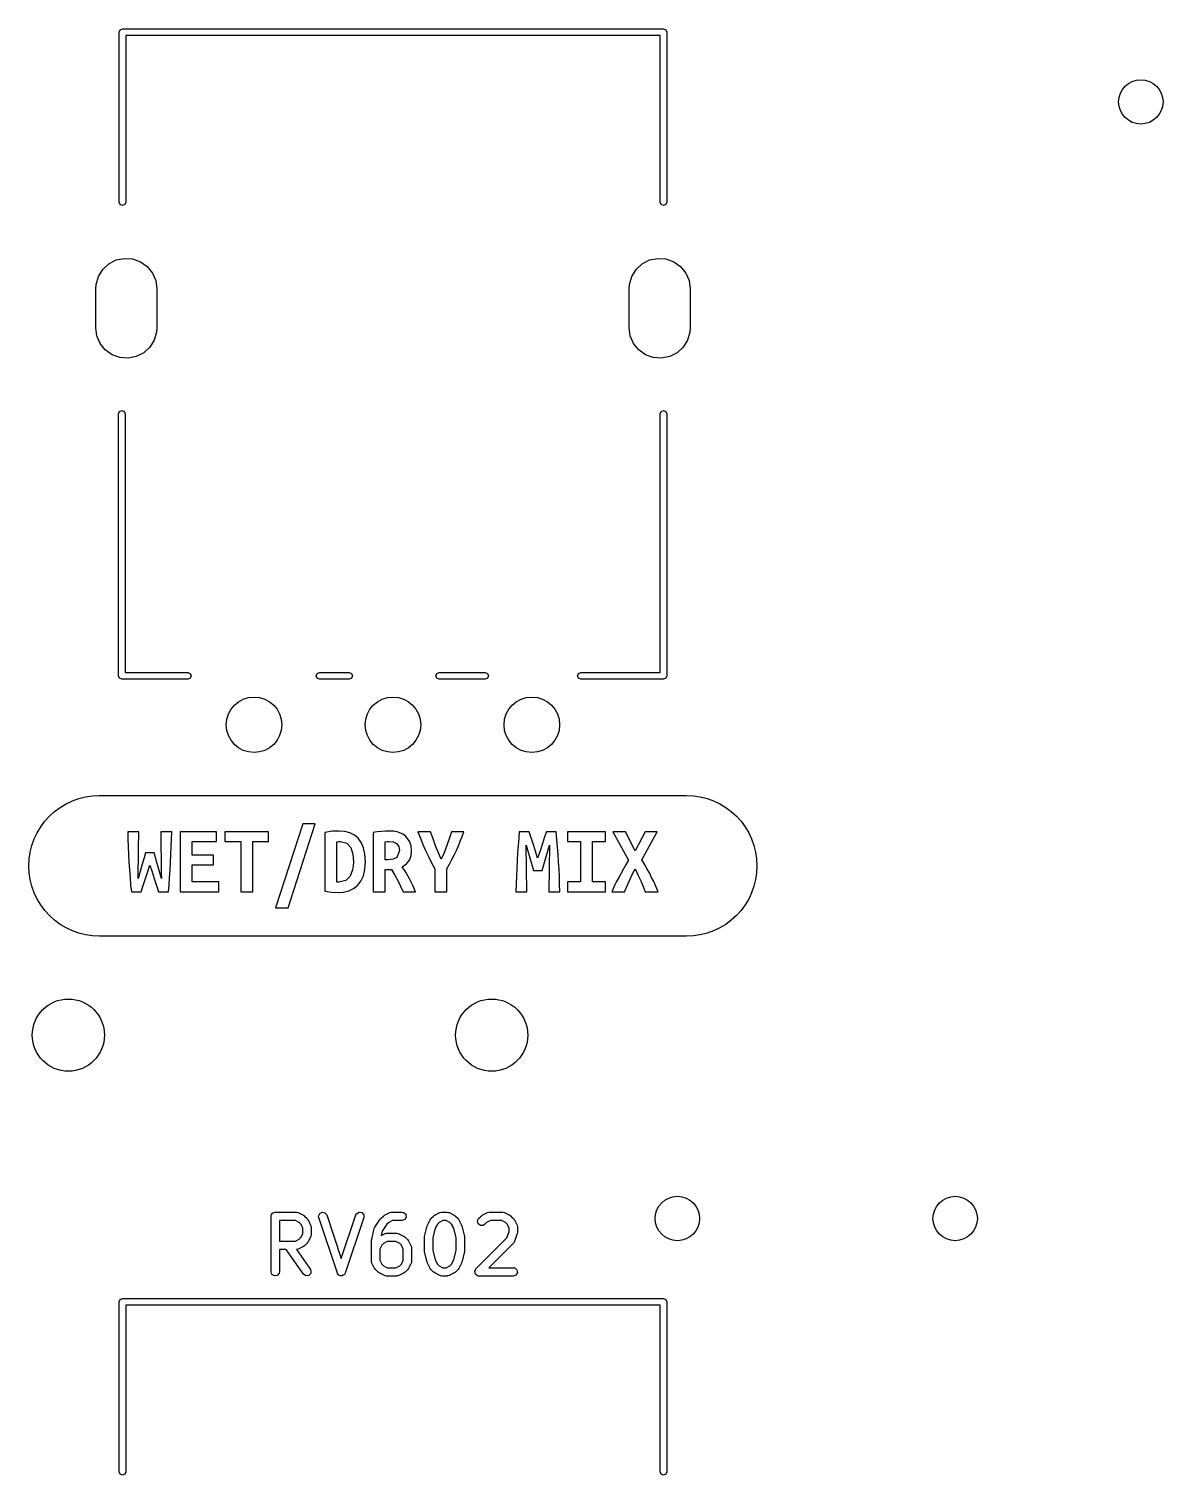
# Model space of a CAD drawing. Extents: x 123.2 to 168.8, y -143.5 to -47.4.
# Drawn here: x 126.54 to 146.96, y -97.84 to -71.8 of the extents above; entities that cross this region are included whole.
import ezdxf

# ---------------------------------------------------------------- set-up
doc = ezdxf.new("R2010")
doc.units = 0
doc.layers.add('BLACK', color=7, linetype='CONTINUOUS')

msp = doc.modelspace()

# ---------------------------------------------------------------- linework, layer by layer
at = {"layer": 'BLACK', "linetype": 'CONTINUOUS'}
for p, q in [((128.166, -71.858), (128.184, -71.8156)), ((128.166, -74.918), (128.166, -71.858)), ((128.184, -71.8156), (128.226, -71.798)), ((128.226, -71.798), (137.966, -71.798)), ((137.966, -71.798), (138.008, -71.8156)), ((138.008, -71.8156), (138.026, -71.858)), ((138.026, -71.858), (138.026, -74.918)), ((137.906, -71.918), (128.286, -71.918)), ((128.286, -71.918), (128.286, -74.918)), ((137.906, -74.918), (137.906, -71.918)), ((128.184, -74.9604), (128.166, -74.918)), ((128.226, -74.978), (128.184, -74.9604)), ((128.268, -74.9604), (128.226, -74.978)), ((128.286, -74.918), (128.268, -74.9604)), ((137.924, -74.9604), (137.906, -74.918)), ((137.966, -74.978), (137.924, -74.9604)), ((138.008, -74.9604), (137.966, -74.978)), ((138.026, -74.918), (138.008, -74.9604)), ((127.872, -76.1274), (127.982, -76.0264)), ((127.982, -76.0264), (128.115, -75.9586)), ((128.115, -75.9586), (128.261, -75.9291)), ((128.261, -75.9291), (128.41, -75.94)), ((128.41, -75.94), (128.551, -75.9906)), ((128.551, -75.9906), (128.673, -76.0771)), ((137.472, -76.1274), (137.582, -76.0264)), ((137.582, -76.0264), (137.715, -75.9586)), ((137.715, -75.9586), (137.861, -75.9291)), ((137.861, -75.9291), (138.01, -75.94)), ((138.01, -75.94), (138.151, -75.9906)), ((138.151, -75.9906), (138.273, -76.0771)), ((127.752, -76.3977), (127.794, -76.2543)), ((127.794, -76.2543), (127.872, -76.1274)), ((128.673, -76.0771), (128.766, -76.1931)), ((128.766, -76.1931), (128.826, -76.3301)), ((137.352, -76.3977), (137.394, -76.2543)), ((137.394, -76.2543), (137.472, -76.1274)), ((138.273, -76.0771), (138.366, -76.1931)), ((138.366, -76.1931), (138.426, -76.3301)), ((127.746, -76.478), (127.752, -76.3977)), ((127.746, -77.178), (127.746, -76.478)), ((128.826, -76.3301), (128.846, -76.478)), ((128.846, -76.478), (128.846, -77.178)), ((137.346, -76.478), (137.352, -76.3977)), ((137.346, -77.178), (137.346, -76.478)), ((138.426, -76.3301), (138.446, -76.478)), ((138.446, -76.478), (138.446, -77.178)), ((127.766, -77.3259), (127.746, -77.178)), ((127.826, -77.4629), (127.766, -77.3259)), ((128.84, -77.2583), (128.798, -77.4017)), ((128.846, -77.178), (128.84, -77.2583)), ((137.366, -77.3259), (137.346, -77.178)), ((137.426, -77.4629), (137.366, -77.3259)), ((138.44, -77.2583), (138.398, -77.4017)), ((138.446, -77.178), (138.44, -77.2583)), ((127.919, -77.5789), (127.826, -77.4629)), ((128.041, -77.6654), (127.919, -77.5789)), ((128.72, -77.5286), (128.61, -77.6296)), ((128.798, -77.4017), (128.72, -77.5286)), ((137.519, -77.5789), (137.426, -77.4629)), ((137.641, -77.6654), (137.519, -77.5789)), ((138.32, -77.5286), (138.21, -77.6296)), ((138.398, -77.4017), (138.32, -77.5286)), ((128.182, -77.716), (128.041, -77.6654)), ((128.331, -77.7269), (128.182, -77.716)), ((128.477, -77.6974), (128.331, -77.7269)), ((128.61, -77.6296), (128.477, -77.6974)), ((137.782, -77.716), (137.641, -77.6654)), ((137.931, -77.7269), (137.782, -77.716)), ((138.077, -77.6974), (137.931, -77.7269)), ((138.21, -77.6296), (138.077, -77.6974)), ((128.156, -78.728), (128.174, -78.6856)), ((128.156, -83.448), (128.156, -78.728)), ((128.174, -78.6856), (128.216, -78.668)), ((128.216, -78.668), (128.258, -78.6856)), ((128.258, -78.6856), (128.276, -78.728)), ((128.276, -78.728), (128.276, -83.388)), ((137.906, -78.728), (137.924, -78.6856)), ((137.906, -83.388), (137.906, -78.728)), ((137.924, -78.6856), (137.966, -78.668)), ((137.966, -78.668), (138.008, -78.6856)), ((138.008, -78.6856), (138.026, -78.728)), ((138.026, -78.728), (138.026, -83.448)), ((128.174, -83.4904), (128.156, -83.448)), ((128.216, -83.508), (128.174, -83.4904)), ((128.221, -83.5059), (128.216, -83.508)), ((128.226, -83.508), (128.221, -83.5059)), ((129.406, -83.508), (128.226, -83.508)), ((128.276, -83.388), (129.406, -83.388)), ((129.406, -83.388), (129.448, -83.4056)), ((129.448, -83.4904), (129.406, -83.508)), ((129.448, -83.4056), (129.466, -83.448)), ((129.466, -83.448), (129.448, -83.4904)), ((131.716, -83.448), (131.734, -83.4056)), ((131.734, -83.4904), (131.716, -83.448)), ((131.734, -83.4056), (131.776, -83.388)), ((131.776, -83.508), (131.734, -83.4904)), ((131.776, -83.388), (132.306, -83.388)), ((132.306, -83.508), (131.776, -83.508)), ((132.306, -83.388), (132.348, -83.4056)), ((132.348, -83.4904), (132.306, -83.508)), ((132.348, -83.4056), (132.366, -83.448)), ((132.366, -83.448), (132.348, -83.4904)), ((133.866, -83.448), (133.884, -83.4056)), ((133.884, -83.4904), (133.866, -83.448)), ((133.884, -83.4056), (133.926, -83.388)), ((133.926, -83.508), (133.884, -83.4904)), ((133.926, -83.388), (134.756, -83.388)), ((134.756, -83.508), (133.926, -83.508)), ((134.756, -83.388), (134.798, -83.4056)), ((134.798, -83.4904), (134.756, -83.508)), ((134.798, -83.4056), (134.816, -83.448)), ((134.816, -83.448), (134.798, -83.4904)), ((136.416, -83.448), (136.434, -83.4056)), ((136.434, -83.4904), (136.416, -83.448)), ((136.434, -83.4056), (136.476, -83.388)), ((136.476, -83.508), (136.434, -83.4904)), ((136.476, -83.388), (137.906, -83.388)), ((137.966, -83.508), (136.476, -83.508)), ((138.008, -83.4904), (137.966, -83.508)), ((138.026, -83.448), (138.008, -83.4904)), ((127.326, -85.6974), (127.443, -85.6555)), ((127.443, -85.6555), (127.564, -85.6253)), ((127.564, -85.6253), (127.687, -85.6071)), ((127.687, -85.6071), (127.811, -85.601)), ((127.811, -85.601), (138.381, -85.601)), ((138.381, -85.601), (138.505, -85.6071)), ((138.505, -85.6071), (138.628, -85.6253)), ((138.628, -85.6253), (138.749, -85.6555)), ((138.749, -85.6555), (138.866, -85.6974)), ((126.915, -85.9721), (127.007, -85.8886)), ((127.007, -85.8886), (127.107, -85.8145)), ((127.107, -85.8145), (127.214, -85.7506)), ((127.214, -85.7506), (127.326, -85.6974)), ((138.866, -85.6974), (138.978, -85.7506)), ((138.978, -85.7506), (139.085, -85.8145)), ((139.085, -85.8145), (139.185, -85.8886)), ((139.185, -85.8886), (139.277, -85.9721)), ((126.693, -86.2707), (126.757, -86.1641)), ((126.757, -86.1641), (126.831, -86.0642)), ((126.831, -86.0642), (126.915, -85.9721)), ((131.474, -86.1136), (130.985, -87.6224)), ((131.208, -87.6224), (131.694, -86.1136)), ((131.694, -86.1136), (131.474, -86.1136)), ((139.277, -85.9721), (139.361, -86.0642)), ((139.361, -86.0642), (139.435, -86.1641)), ((139.435, -86.1641), (139.499, -86.2707)), ((126.598, -86.5002), (126.64, -86.3831)), ((126.64, -86.3831), (126.693, -86.2707)), ((128.523, -86.2533), (128.323, -86.2533)), ((128.323, -86.2533), (128.327, -86.3867)), ((128.327, -86.3867), (128.332, -86.5249)), ((128.519, -86.4664), (128.521, -86.3581)), ((128.521, -86.3581), (128.523, -86.2533)), ((129.116, -86.2533), (128.917, -86.2533)), ((128.917, -86.2533), (128.918, -86.3583)), ((128.918, -86.3583), (128.919, -86.4672)), ((129.106, -86.5266), (129.111, -86.388)), ((129.111, -86.388), (129.116, -86.2533)), ((129.921, -86.2533), (129.266, -86.2533)), ((129.266, -86.2533), (129.266, -87.3342)), ((129.481, -86.6742), (129.481, -86.4314)), ((129.481, -86.4314), (129.921, -86.4314)), ((129.921, -86.4314), (129.921, -86.2533)), ((130.859, -86.2533), (130.073, -86.2533)), ((130.073, -86.2533), (130.073, -86.4314)), ((130.073, -86.4314), (130.358, -86.4314)), ((130.358, -86.4314), (130.358, -87.3342)), ((130.574, -87.3342), (130.574, -86.4314)), ((130.574, -86.4314), (130.859, -86.4314)), ((130.859, -86.4314), (130.859, -86.2533)), ((132.008, -86.2463), (131.87, -86.2673)), ((131.87, -86.2673), (131.87, -87.322)), ((132.129, -86.2411), (132.008, -86.2463)), ((132.085, -86.4332), (132.116, -86.4288)), ((132.085, -87.1596), (132.085, -86.4332)), ((132.116, -86.4288), (132.148, -86.4279)), ((132.231, -86.249), (132.129, -86.2411)), ((132.148, -86.4279), (132.265, -86.4585)), ((132.323, -86.2725), (132.231, -86.249)), ((132.405, -86.3129), (132.323, -86.2725)), ((132.473, -86.3712), (132.405, -86.3129)), ((132.527, -86.4476), (132.473, -86.3712)), ((132.568, -86.5423), (132.527, -86.4476)), ((132.812, -86.2559), (132.743, -86.269)), ((132.743, -86.269), (132.743, -87.3342)), ((132.888, -86.2472), (132.812, -86.2559)), ((132.962, -86.2428), (132.888, -86.2472)), ((132.958, -86.4332), (132.993, -86.4288)), ((132.958, -86.758), (132.958, -86.4332)), ((133.023, -86.2411), (132.962, -86.2428)), ((132.993, -86.4288), (133.023, -86.4279)), ((133.111, -86.2463), (133.023, -86.2411)), ((133.023, -86.4279), (133.1, -86.438)), ((133.1, -86.438), (133.161, -86.4681)), ((133.19, -86.2621), (133.111, -86.2463)), ((133.26, -86.2887), (133.19, -86.2621)), ((133.32, -86.3267), (133.26, -86.2887)), ((133.402, -86.4375), (133.32, -86.3267)), ((133.424, -86.5107), (133.402, -86.4375)), ((133.775, -86.2533), (133.545, -86.2533)), ((133.545, -86.2533), (133.59, -86.3702)), ((133.59, -86.3702), (133.636, -86.4834)), ((133.818, -86.3801), (133.775, -86.2533)), ((133.864, -86.5091), (133.818, -86.3801)), ((134.086, -86.4485), (134.061, -86.517)), ((134.11, -86.379), (134.086, -86.4485)), ((134.152, -86.2533), (134.11, -86.379)), ((134.374, -86.2533), (134.152, -86.2533)), ((134.274, -86.5096), (134.308, -86.4262)), ((134.308, -86.4262), (134.341, -86.3411)), ((134.341, -86.3411), (134.374, -86.2533)), ((135.36, -86.3716), (135.35, -86.4995)), ((135.371, -86.2533), (135.36, -86.3716)), ((135.549, -86.2533), (135.371, -86.2533)), ((135.58, -86.3476), (135.549, -86.2533)), ((135.619, -86.4716), (135.58, -86.3476)), ((135.827, -86.3459), (135.789, -86.4655)), ((135.859, -86.2533), (135.827, -86.3459)), ((136.037, -86.2533), (135.859, -86.2533)), ((136.049, -86.393), (136.037, -86.2533)), ((136.06, -86.5292), (136.049, -86.393)), ((136.236, -86.2533), (136.236, -86.4314)), ((136.922, -86.2533), (136.236, -86.2533)), ((136.236, -86.4314), (136.472, -86.4314)), ((136.472, -86.4314), (136.472, -87.1561)), ((136.688, -87.1561), (136.688, -86.4314)), ((136.688, -86.4314), (136.922, -86.4314)), ((136.922, -86.4314), (136.922, -86.2533)), ((137.051, -86.2533), (137.334, -86.7632)), ((137.284, -86.2533), (137.051, -86.2533)), ((137.455, -86.5991), (137.284, -86.2533)), ((137.635, -86.2533), (137.455, -86.5991)), ((137.575, -86.758), (137.851, -86.2533)), ((137.851, -86.2533), (137.635, -86.2533)), ((139.499, -86.2707), (139.552, -86.3831)), ((139.552, -86.3831), (139.594, -86.5002)), ((126.55, -86.7438), (126.568, -86.6208)), ((126.568, -86.6208), (126.598, -86.5002)), ((128.332, -86.5249), (128.338, -86.665)), ((128.338, -86.665), (128.345, -86.8043)), ((128.514, -86.7933), (128.516, -86.6855)), ((128.516, -86.6855), (128.517, -86.5762)), ((128.517, -86.5762), (128.519, -86.4664)), ((128.643, -86.6357), (128.619, -86.7213)), ((128.8, -86.6357), (128.643, -86.6357)), ((128.821, -86.7178), (128.8, -86.6357)), ((128.919, -86.4672), (128.921, -86.5775)), ((128.921, -86.5775), (128.922, -86.6864)), ((128.922, -86.6864), (128.924, -86.7936)), ((129.094, -86.806), (129.1, -86.6667)), ((129.1, -86.6667), (129.106, -86.5266)), ((129.864, -86.6742), (129.481, -86.6742)), ((129.864, -86.8523), (129.864, -86.6742)), ((132.265, -86.4585), (132.336, -86.5397)), ((132.336, -86.5397), (132.373, -86.6567)), ((132.373, -86.6567), (132.384, -86.7929)), ((132.593, -86.6569), (132.568, -86.5423)), ((132.602, -86.7929), (132.593, -86.6569)), ((133.161, -86.4681), (133.2, -86.5196)), ((133.213, -86.5938), (133.164, -86.7152)), ((133.2, -86.5196), (133.213, -86.5938)), ((133.393, -86.7667), (133.422, -86.6855)), ((133.422, -86.6855), (133.431, -86.5956)), ((133.431, -86.5956), (133.424, -86.5107)), ((133.636, -86.4834), (133.684, -86.593)), ((133.684, -86.593), (133.735, -86.7015)), ((133.735, -86.7015), (133.791, -86.8118)), ((133.914, -86.6338), (133.864, -86.5091)), ((133.966, -86.7475), (133.914, -86.6338)), ((134.01, -86.6462), (133.966, -86.7475)), ((134.061, -86.517), (134.01, -86.6462)), ((134.159, -86.7554), (134.2, -86.6739)), ((134.2, -86.6739), (134.238, -86.5921)), ((134.238, -86.5921), (134.274, -86.5096)), ((135.341, -86.6344), (135.333, -86.7737)), ((135.35, -86.4995), (135.341, -86.6344)), ((135.506, -87.3342), (135.497, -86.4943)), ((135.497, -86.4943), (135.625, -86.9518)), ((135.661, -86.6061), (135.619, -86.4716)), ((135.701, -86.7318), (135.661, -86.6061)), ((135.745, -86.5982), (135.701, -86.7318)), ((135.789, -86.4655), (135.745, -86.5982)), ((135.782, -86.9518), (135.914, -86.4943)), ((135.914, -86.4943), (135.904, -87.3342)), ((136.071, -86.663), (136.06, -86.5292)), ((136.079, -86.7955), (136.071, -86.663)), ((139.594, -86.5002), (139.624, -86.6208)), ((139.624, -86.6208), (139.642, -86.7438)), ((126.544, -86.868), (126.55, -86.7438)), ((126.55, -86.9922), (126.544, -86.868)), ((128.345, -86.8043), (128.354, -86.9422)), ((128.354, -86.9422), (128.364, -87.0784)), ((128.546, -86.971), (128.51, -87.0933)), ((128.511, -86.9992), (128.512, -86.8986)), ((128.512, -86.8986), (128.514, -86.7933)), ((128.585, -86.8401), (128.546, -86.971)), ((128.619, -86.7213), (128.585, -86.8401)), ((128.643, -87.095), (128.684, -86.9706)), ((128.684, -86.9706), (128.723, -86.8558)), ((128.723, -86.8558), (128.762, -86.9739)), ((128.852, -86.8261), (128.821, -86.7178)), ((128.888, -86.9536), (128.852, -86.8261)), ((128.928, -87.0933), (128.888, -86.9536)), ((128.924, -86.7936), (128.926, -86.8986)), ((128.926, -86.8986), (128.927, -86.9992)), ((129.077, -87.0793), (129.086, -86.9437)), ((129.086, -86.9437), (129.094, -86.806)), ((129.481, -86.8523), (129.864, -86.8523)), ((129.481, -87.1561), (129.481, -86.8523)), ((132.37, -86.9405), (132.327, -87.0566)), ((132.38, -86.87), (132.37, -86.9405)), ((132.384, -86.7929), (132.38, -86.87)), ((132.564, -87.0487), (132.592, -86.932)), ((132.592, -86.932), (132.602, -86.7929)), ((133.005, -86.758), (132.958, -86.758)), ((132.958, -87.3342), (132.958, -86.9361)), ((132.958, -86.9361), (133.07, -86.9361)), ((133.1, -86.7473), (133.005, -86.758)), ((133.07, -86.9361), (133.129, -87.035)), ((133.164, -86.7152), (133.1, -86.7473)), ((133.265, -86.8837), (133.342, -86.8344)), ((133.328, -86.9841), (133.265, -86.8837)), ((133.342, -86.8344), (133.393, -86.7667)), ((133.791, -86.8118), (133.852, -86.9239)), ((133.852, -86.9239), (133.852, -87.3342)), ((134.069, -86.9221), (134.116, -86.8377)), ((134.069, -87.3342), (134.069, -86.9221)), ((134.116, -86.8377), (134.159, -86.7554)), ((135.326, -86.9156), (135.32, -87.0583)), ((135.333, -86.7737), (135.326, -86.9156)), ((135.625, -86.9518), (135.782, -86.9518)), ((136.087, -86.9278), (136.079, -86.7955)), ((136.093, -87.061), (136.087, -86.9278)), ((137.247, -86.9195), (137.203, -86.9996)), ((137.291, -86.8398), (137.247, -86.9195)), ((137.334, -86.7632), (137.291, -86.8398)), ((137.404, -87.0254), (137.455, -86.9204)), ((137.455, -86.9204), (137.506, -87.0287)), ((137.622, -86.8348), (137.575, -86.758)), ((137.668, -86.9151), (137.622, -86.8348)), ((137.712, -86.9961), (137.668, -86.9151)), ((139.642, -86.7438), (139.648, -86.868)), ((139.648, -86.868), (139.642, -86.9922)), ((126.568, -87.1152), (126.55, -86.9922)), ((126.598, -87.2358), (126.568, -87.1152)), ((128.364, -87.0784), (128.375, -87.21)), ((128.375, -87.21), (128.388, -87.3342)), ((128.51, -87.0933), (128.511, -86.9992)), ((128.566, -87.3342), (128.603, -87.2194)), ((128.603, -87.2194), (128.643, -87.095)), ((128.762, -86.9739), (128.8, -87.0976)), ((128.8, -87.0976), (128.839, -87.2201)), ((128.839, -87.2201), (128.877, -87.3342)), ((128.927, -86.9992), (128.928, -87.0933)), ((129.055, -87.3342), (129.067, -87.2103)), ((129.067, -87.2103), (129.077, -87.0793)), ((129.96, -87.1561), (129.481, -87.1561)), ((129.96, -87.3342), (129.96, -87.1561)), ((132.104, -87.1614), (132.085, -87.1596)), ((132.123, -87.1614), (132.104, -87.1614)), ((132.246, -87.1334), (132.123, -87.1614)), ((132.327, -87.0566), (132.246, -87.1334)), ((132.388, -87.2781), (132.46, -87.2207)), ((132.46, -87.2207), (132.52, -87.1446)), ((132.52, -87.1446), (132.564, -87.0487)), ((133.129, -87.035), (133.184, -87.1326)), ((133.184, -87.1326), (133.234, -87.2314)), ((133.234, -87.2314), (133.278, -87.3342)), ((133.393, -87.0994), (133.328, -86.9841)), ((133.453, -87.2199), (133.393, -87.0994)), ((133.503, -87.3342), (133.453, -87.2199)), ((135.314, -87.1989), (135.308, -87.3342)), ((135.32, -87.0583), (135.314, -87.1989)), ((136.097, -87.1961), (136.093, -87.061)), ((136.101, -87.3342), (136.097, -87.1961)), ((136.472, -87.1561), (136.236, -87.1561)), ((136.236, -87.1561), (136.236, -87.3342)), ((136.922, -87.1561), (136.688, -87.1561)), ((136.922, -87.3342), (136.922, -87.1561)), ((137.085, -87.2207), (137.034, -87.3342)), ((137.121, -87.1518), (137.085, -87.2207)), ((137.16, -87.0776), (137.121, -87.1518)), ((137.203, -86.9996), (137.16, -87.0776)), ((137.306, -87.2397), (137.353, -87.1343)), ((137.353, -87.1343), (137.404, -87.0254)), ((137.506, -87.0287), (137.555, -87.1369)), ((137.555, -87.1369), (137.599, -87.2404)), ((137.752, -87.0749), (137.712, -86.9961)), ((137.789, -87.15), (137.752, -87.0749)), ((137.821, -87.2199), (137.789, -87.15)), ((137.869, -87.3342), (137.821, -87.2199)), ((139.624, -87.1152), (139.594, -87.2358)), ((139.642, -86.9922), (139.624, -87.1152)), ((126.64, -87.3529), (126.598, -87.2358)), ((126.693, -87.4653), (126.64, -87.3529)), ((126.757, -87.5719), (126.693, -87.4653)), ((128.388, -87.3342), (128.566, -87.3342)), ((128.877, -87.3342), (129.055, -87.3342)), ((129.266, -87.3342), (129.96, -87.3342)), ((130.358, -87.3342), (130.574, -87.3342)), ((131.87, -87.322), (131.988, -87.3421)), ((131.988, -87.3421), (132.101, -87.3482)), ((132.101, -87.3482), (132.206, -87.3406)), ((132.206, -87.3406), (132.302, -87.3177)), ((132.302, -87.3177), (132.388, -87.2781)), ((132.743, -87.3342), (132.958, -87.3342)), ((133.278, -87.3342), (133.503, -87.3342)), ((133.852, -87.3342), (134.069, -87.3342)), ((135.308, -87.3342), (135.506, -87.3342)), ((135.904, -87.3342), (136.101, -87.3342)), ((136.236, -87.3342), (136.922, -87.3342)), ((137.034, -87.3342), (137.266, -87.3342)), ((137.266, -87.3342), (137.306, -87.2397)), ((137.599, -87.2404), (137.636, -87.3342)), ((137.636, -87.3342), (137.869, -87.3342)), ((139.499, -87.4653), (139.435, -87.5719)), ((139.552, -87.3529), (139.499, -87.4653)), ((139.594, -87.2358), (139.552, -87.3529)), ((126.831, -87.6718), (126.757, -87.5719)), ((126.915, -87.7639), (126.831, -87.6718)), ((130.985, -87.6224), (131.208, -87.6224)), ((139.361, -87.6718), (139.277, -87.7639)), ((139.435, -87.5719), (139.361, -87.6718)), ((127.007, -87.8474), (126.915, -87.7639)), ((127.107, -87.9215), (127.007, -87.8474)), ((127.214, -87.9854), (127.107, -87.9215)), ((127.326, -88.0386), (127.214, -87.9854)), ((138.978, -87.9854), (138.866, -88.0386)), ((139.085, -87.9215), (138.978, -87.9854)), ((139.185, -87.8474), (139.085, -87.9215)), ((139.277, -87.7639), (139.185, -87.8474)), ((127.443, -88.0805), (127.326, -88.0386)), ((127.564, -88.1107), (127.443, -88.0805)), ((127.687, -88.1289), (127.564, -88.1107)), ((127.811, -88.135), (127.687, -88.1289)), ((138.381, -88.135), (127.811, -88.135)), ((138.505, -88.1289), (138.381, -88.135)), ((138.628, -88.1107), (138.505, -88.1289)), ((138.749, -88.0805), (138.628, -88.1107)), ((138.866, -88.0386), (138.749, -88.0805)), ((130.902, -93.1784), (130.904, -93.1686)), ((130.902, -94.1784), (130.902, -93.1784)), ((130.903, -93.1654), (130.905, -93.1625)), ((130.904, -93.1686), (130.903, -93.1654)), ((130.905, -93.1625), (130.906, -93.1527)), ((130.906, -93.1527), (130.919, -93.1378)), ((130.919, -93.1378), (130.929, -93.1209)), ((130.929, -93.1209), (130.935, -93.1186)), ((130.935, -93.1186), (130.939, -93.1134)), ((130.939, -93.1134), (130.959, -93.11)), ((130.959, -93.11), (130.977, -93.1034)), ((130.977, -93.1034), (131.358, -93.1034)), ((131.358, -93.1034), (131.384, -93.1079)), ((131.384, -93.1079), (131.387, -93.1108)), ((131.387, -93.1108), (131.391, -93.1113)), ((131.391, -93.1113), (131.487, -93.1589)), ((131.487, -93.1589), (131.505, -93.1723)), ((131.505, -93.1723), (131.506, -93.173)), ((131.506, -93.173), (131.554, -93.2206)), ((131.554, -93.2206), (131.567, -93.239)), ((131.759, -93.1763), (131.778, -93.1286)), ((131.763, -93.2021), (131.759, -93.1763)), ((132.096, -94.2021), (131.763, -93.2021)), ((131.778, -93.1286), (131.823, -93.1042)), ((131.823, -93.1042), (131.873, -93.1145)), ((131.873, -93.1145), (131.905, -93.1547)), ((131.905, -93.1547), (132.167, -93.9412)), ((132.167, -93.9412), (132.43, -93.1547)), ((132.572, -93.2021), (132.239, -94.2021)), ((132.43, -93.1547), (132.442, -93.1318)), ((132.442, -93.1318), (132.486, -93.1049)), ((132.486, -93.1049), (132.536, -93.1124)), ((132.536, -93.1124), (132.571, -93.1508)), ((132.571, -93.1508), (132.572, -93.2021)), ((132.875, -93.2238), (132.876, -93.2206)), ((132.876, -93.2206), (132.924, -93.173)), ((132.924, -93.173), (132.942, -93.1601)), ((132.942, -93.1601), (132.943, -93.1589)), ((132.943, -93.1589), (133.039, -93.1113)), ((133.039, -93.1113), (133.064, -93.1039)), ((133.064, -93.1039), (133.068, -93.1049)), ((133.068, -93.1049), (133.072, -93.1034)), ((133.072, -93.1034), (133.263, -93.1034)), ((133.263, -93.1034), (133.288, -93.1079)), ((133.288, -93.1079), (133.328, -93.1409)), ((133.337, -93.1914), (133.311, -93.2358)), ((133.328, -93.1409), (133.337, -93.1914)), ((133.767, -93.2401), (133.78, -93.2221)), ((133.78, -93.2221), (133.781, -93.2206)), ((133.781, -93.2206), (133.829, -93.173)), ((133.829, -93.173), (133.847, -93.1601)), ((133.847, -93.1601), (133.848, -93.1589)), ((133.848, -93.1589), (133.943, -93.1113)), ((133.943, -93.1113), (133.968, -93.1039)), ((133.968, -93.1039), (133.973, -93.1049)), ((133.973, -93.1049), (133.977, -93.1034)), ((133.977, -93.1034), (134.072, -93.1034)), ((134.072, -93.1034), (134.098, -93.1079)), ((134.098, -93.1079), (134.101, -93.1108)), ((134.101, -93.1108), (134.106, -93.1113)), ((134.106, -93.1113), (134.201, -93.1589)), ((134.201, -93.1589), (134.219, -93.1723)), ((134.219, -93.1723), (134.22, -93.173)), ((134.22, -93.173), (134.268, -93.2206)), ((134.268, -93.2206), (134.281, -93.239)), ((134.617, -93.2671), (134.638, -93.2206)), ((134.638, -93.2206), (134.686, -93.173)), ((134.686, -93.173), (134.704, -93.1601)), ((134.704, -93.1601), (134.705, -93.1589)), ((134.705, -93.1589), (134.801, -93.1113)), ((134.801, -93.1113), (134.826, -93.1039)), ((134.826, -93.1039), (134.83, -93.1049)), ((134.83, -93.1049), (134.834, -93.1034)), ((134.834, -93.1034), (135.072, -93.1034)), ((135.072, -93.1034), (135.098, -93.1079)), ((135.098, -93.1079), (135.101, -93.1108)), ((135.101, -93.1108), (135.106, -93.1113)), ((135.106, -93.1113), (135.201, -93.1589)), ((135.201, -93.1589), (135.219, -93.1723)), ((135.219, -93.1723), (135.22, -93.173)), ((135.22, -93.173), (135.268, -93.2206)), ((135.268, -93.2206), (135.281, -93.239)), ((131.052, -93.2534), (131.052, -93.6272)), ((131.34, -93.2534), (131.052, -93.2534)), ((131.409, -93.2876), (131.34, -93.2534)), ((131.439, -93.318), (131.409, -93.2876)), ((131.473, -93.3866), (131.439, -93.318)), ((131.473, -93.494), (131.473, -93.3866)), ((131.567, -93.239), (131.568, -93.2401)), ((131.568, -93.2401), (131.615, -93.3353)), ((131.615, -93.3353), (131.623, -93.3603)), ((131.623, -93.3603), (131.622, -93.3646)), ((131.622, -93.3646), (131.623, -93.3689)), ((131.623, -93.3689), (131.623, -93.5117)), ((132.714, -93.5888), (132.761, -93.3983)), ((132.761, -93.3983), (132.772, -93.3753)), ((132.772, -93.3749), (132.867, -93.232)), ((132.772, -93.3753), (132.772, -93.3749)), ((132.867, -93.232), (132.875, -93.2238)), ((132.904, -93.4473), (132.885, -93.5214)), ((132.988, -93.3214), (132.904, -93.4473)), ((133.021, -93.2876), (132.988, -93.3214)), ((133.09, -93.2534), (133.021, -93.2876)), ((133.263, -93.2534), (133.09, -93.2534)), ((133.311, -93.2358), (133.263, -93.2534)), ((133.666, -93.5411), (133.714, -93.3507)), ((133.714, -93.3507), (133.719, -93.3388)), ((133.719, -93.3353), (133.767, -93.2401)), ((133.719, -93.3388), (133.719, -93.3353)), ((133.857, -93.395), (133.814, -93.5686)), ((133.896, -93.318), (133.857, -93.395)), ((133.926, -93.2876), (133.896, -93.318)), ((133.995, -93.2534), (133.926, -93.2876)), ((134.054, -93.2534), (133.995, -93.2534)), ((134.123, -93.2876), (134.054, -93.2534)), ((134.153, -93.318), (134.123, -93.2876)), ((134.192, -93.395), (134.153, -93.318)), ((134.235, -93.5686), (134.192, -93.395)), ((134.281, -93.239), (134.282, -93.2401)), ((134.282, -93.2401), (134.33, -93.3353)), ((134.33, -93.3353), (134.333, -93.3477)), ((134.333, -93.3477), (134.335, -93.3507)), ((134.335, -93.3507), (134.383, -93.5411)), ((134.63, -93.3166), (134.617, -93.2671)), ((134.672, -93.3461), (134.63, -93.3166)), ((134.723, -93.3416), (134.672, -93.3461)), ((134.744, -93.3267), (134.723, -93.3416)), ((134.783, -93.2876), (134.744, -93.3267)), ((134.852, -93.2534), (134.783, -93.2876)), ((135.054, -93.2534), (134.852, -93.2534)), ((135.123, -93.2876), (135.054, -93.2534)), ((135.153, -93.318), (135.123, -93.2876)), ((135.149, -93.5664), (135.188, -93.4519)), ((135.188, -93.3866), (135.153, -93.318)), ((135.188, -93.4519), (135.188, -93.3866)), ((135.281, -93.239), (135.282, -93.2401)), ((135.282, -93.2401), (135.33, -93.3353)), ((135.33, -93.3353), (135.337, -93.3603)), ((135.338, -93.4641), (135.334, -93.4862)), ((135.337, -93.3603), (135.336, -93.3646)), ((135.336, -93.3646), (135.338, -93.3689)), ((135.338, -93.3689), (135.338, -93.4641)), ((131.052, -93.6272), (131.34, -93.6272)), ((131.34, -93.6272), (131.409, -93.5929)), ((131.487, -93.7217), (131.391, -93.7693)), ((131.409, -93.5929), (131.439, -93.5625)), ((131.439, -93.5625), (131.473, -93.494)), ((131.488, -93.7205), (131.487, -93.7217)), ((131.506, -93.7076), (131.488, -93.7205)), ((131.554, -93.66), (131.506, -93.7076)), ((131.568, -93.6405), (131.554, -93.6585)), ((131.554, -93.6585), (131.554, -93.66)), ((131.615, -93.5453), (131.568, -93.6405)), ((131.616, -93.5408), (131.615, -93.5453)), ((131.619, -93.5374), (131.616, -93.5408)), ((131.623, -93.5117), (131.619, -93.5374)), ((132.711, -93.607), (132.714, -93.5922)), ((132.711, -93.9879), (132.711, -93.607)), ((132.714, -93.5922), (132.714, -93.5888)), ((132.896, -93.699), (132.861, -93.7675)), ((132.885, -93.5214), (132.943, -93.4923)), ((132.926, -93.6686), (132.896, -93.699)), ((132.995, -93.6343), (132.926, -93.6686)), ((132.943, -93.4923), (132.968, -93.4848)), ((132.968, -93.4848), (132.973, -93.4859)), ((132.973, -93.4859), (132.977, -93.4843)), ((132.977, -93.4843), (133.167, -93.4843)), ((133.15, -93.6343), (132.995, -93.6343)), ((133.218, -93.6686), (133.15, -93.6343)), ((133.167, -93.4843), (133.193, -93.4889)), ((133.193, -93.4889), (133.197, -93.4917)), ((133.197, -93.4917), (133.201, -93.4923)), ((133.201, -93.4923), (133.296, -93.5399)), ((133.249, -93.699), (133.218, -93.6686)), ((133.283, -93.7675), (133.249, -93.699)), ((133.296, -93.5399), (133.314, -93.5532)), ((133.314, -93.5532), (133.316, -93.5539)), ((133.316, -93.5539), (133.363, -93.6015)), ((133.363, -93.6015), (133.376, -93.6199)), ((133.376, -93.6199), (133.377, -93.621)), ((133.377, -93.621), (133.425, -93.7163)), ((133.425, -93.7163), (133.432, -93.7412)), ((133.432, -93.7412), (133.431, -93.7456)), ((133.664, -93.5593), (133.666, -93.5446)), ((133.664, -93.7974), (133.664, -93.5593)), ((133.666, -93.5446), (133.666, -93.5411)), ((133.814, -93.5686), (133.814, -93.7882)), ((134.235, -93.7882), (134.235, -93.5686)), ((134.383, -93.5411), (134.384, -93.5561)), ((134.384, -93.5561), (134.385, -93.5593)), ((134.385, -93.5593), (134.385, -93.7974)), ((134.591, -94.1253), (135.149, -93.5664)), ((135.268, -93.66), (134.825, -94.1034)), ((135.27, -93.6559), (135.268, -93.66)), ((135.274, -93.6536), (135.27, -93.6559)), ((135.286, -93.6307), (135.274, -93.6536)), ((135.334, -93.4878), (135.286, -93.6307)), ((135.334, -93.4862), (135.334, -93.4878)), ((131.176, -93.7772), (131.052, -93.7772)), ((131.052, -93.7772), (131.052, -94.1784)), ((131.487, -94.2214), (131.176, -93.7772)), ((131.362, -93.7757), (131.359, -93.7768)), ((131.359, -93.7768), (131.61, -94.1354)), ((131.366, -93.7767), (131.362, -93.7757)), ((131.391, -93.7693), (131.366, -93.7767)), ((132.713, -93.9921), (132.711, -93.9879)), ((132.712, -93.9965), (132.713, -93.9921)), ((132.719, -94.0214), (132.712, -93.9965)), ((132.861, -93.7675), (132.861, -93.9702)), ((132.861, -93.9702), (132.896, -94.0387)), ((133.249, -94.0387), (133.283, -93.9702)), ((133.283, -93.9702), (133.283, -93.7675)), ((133.433, -93.9879), (133.428, -94.0136)), ((133.431, -93.7456), (133.433, -93.7498)), ((133.433, -93.7498), (133.433, -93.9879)), ((133.665, -93.8007), (133.664, -93.7974)), ((133.666, -93.8156), (133.665, -93.8007)), ((133.714, -94.0061), (133.666, -93.8156)), ((133.814, -93.7882), (133.857, -93.9617)), ((133.857, -93.9617), (133.896, -94.0387)), ((134.153, -94.0387), (134.192, -93.9617)), ((134.192, -93.9617), (134.235, -93.7882)), ((134.383, -93.8156), (134.335, -94.0061)), ((134.385, -93.7974), (134.383, -93.8122)), ((134.383, -93.8122), (134.383, -93.8156)), ((130.919, -94.2266), (130.902, -94.1784)), ((130.964, -94.2522), (130.919, -94.2266)), ((131.014, -94.2433), (130.964, -94.2522)), ((131.047, -94.204), (131.014, -94.2433)), ((131.052, -94.1784), (131.047, -94.204)), ((131.529, -94.2508), (131.487, -94.2214)), ((131.58, -94.2464), (131.529, -94.2508)), ((131.616, -94.2101), (131.58, -94.2464)), ((131.61, -94.1354), (131.621, -94.159)), ((131.621, -94.159), (131.616, -94.2101)), ((132.098, -94.2038), (132.096, -94.2021)), ((132.098, -94.2059), (132.098, -94.2038)), ((132.113, -94.2237), (132.098, -94.2059)), ((132.128, -94.2423), (132.113, -94.2237)), ((132.13, -94.2427), (132.128, -94.2423)), ((132.132, -94.2443), (132.13, -94.2427)), ((132.155, -94.2478), (132.132, -94.2443)), ((132.178, -94.2526), (132.155, -94.2478)), ((132.18, -94.2515), (132.178, -94.2526)), ((132.182, -94.2519), (132.18, -94.2515)), ((132.203, -94.2394), (132.182, -94.2519)), ((132.224, -94.2281), (132.203, -94.2394)), ((132.226, -94.225), (132.224, -94.2261)), ((132.224, -94.2261), (132.224, -94.2281)), ((132.239, -94.2021), (132.226, -94.225)), ((132.767, -94.1167), (132.719, -94.0214)), ((132.768, -94.1178), (132.767, -94.1167)), ((132.781, -94.1362), (132.768, -94.1178)), ((132.829, -94.1838), (132.781, -94.1362)), ((132.83, -94.1845), (132.829, -94.1838)), ((132.848, -94.1978), (132.83, -94.1845)), ((132.943, -94.2455), (132.848, -94.1978)), ((132.896, -94.0387), (132.926, -94.0691)), ((132.926, -94.0691), (132.995, -94.1034)), ((132.948, -94.246), (132.943, -94.2455)), ((132.951, -94.2489), (132.948, -94.246)), ((132.977, -94.2534), (132.951, -94.2489)), ((133.167, -94.2534), (132.977, -94.2534)), ((132.995, -94.1034), (133.15, -94.1034)), ((133.15, -94.1034), (133.218, -94.0691)), ((133.172, -94.2518), (133.167, -94.2534)), ((133.176, -94.2529), (133.172, -94.2518)), ((133.201, -94.2455), (133.176, -94.2529)), ((133.296, -94.1978), (133.201, -94.2455)), ((133.218, -94.0691), (133.249, -94.0387)), ((133.297, -94.1967), (133.296, -94.1978)), ((133.316, -94.1838), (133.297, -94.1967)), ((133.363, -94.1362), (133.316, -94.1838)), ((133.364, -94.1347), (133.363, -94.1362)), ((133.377, -94.1167), (133.364, -94.1347)), ((133.425, -94.0214), (133.377, -94.1167)), ((133.428, -94.0136), (133.425, -94.017)), ((133.425, -94.017), (133.425, -94.0214)), ((133.716, -94.009), (133.714, -94.0061)), ((133.719, -94.0214), (133.716, -94.009)), ((133.767, -94.1167), (133.719, -94.0214)), ((133.768, -94.1178), (133.767, -94.1167)), ((133.781, -94.1362), (133.768, -94.1178)), ((133.829, -94.1838), (133.781, -94.1362)), ((133.83, -94.1845), (133.829, -94.1838)), ((133.848, -94.1978), (133.83, -94.1845)), ((133.943, -94.2455), (133.848, -94.1978)), ((133.896, -94.0387), (133.926, -94.0691)), ((133.926, -94.0691), (133.995, -94.1034)), ((133.948, -94.246), (133.943, -94.2455)), ((133.951, -94.2489), (133.948, -94.246)), ((133.977, -94.2534), (133.951, -94.2489)), ((134.072, -94.2534), (133.977, -94.2534)), ((133.995, -94.1034), (134.054, -94.1034)), ((134.054, -94.1034), (134.123, -94.0691)), ((134.076, -94.2518), (134.072, -94.2534)), ((134.081, -94.2529), (134.076, -94.2518)), ((134.106, -94.2455), (134.081, -94.2529)), ((134.201, -94.1978), (134.106, -94.2455)), ((134.123, -94.0691), (134.153, -94.0387)), ((134.202, -94.1967), (134.201, -94.1978)), ((134.22, -94.1838), (134.202, -94.1967)), ((134.268, -94.1362), (134.22, -94.1838)), ((134.269, -94.1347), (134.268, -94.1362)), ((134.282, -94.1167), (134.269, -94.1347)), ((134.33, -94.0214), (134.282, -94.1167)), ((134.335, -94.0061), (134.33, -94.0179)), ((134.33, -94.0179), (134.33, -94.0214)), ((134.569, -94.1718), (134.57, -94.1687)), ((134.575, -94.1936), (134.569, -94.1718)), ((134.57, -94.1654), (134.581, -94.1458)), ((134.57, -94.1687), (134.57, -94.1654)), ((134.579, -94.2159), (134.575, -94.1936)), ((134.581, -94.2181), (134.579, -94.2159)), ((134.581, -94.1458), (134.591, -94.1253)), ((134.582, -94.2214), (134.581, -94.2181)), ((134.601, -94.2343), (134.582, -94.2214)), ((134.618, -94.2489), (134.601, -94.2343)), ((134.623, -94.2497), (134.618, -94.2489)), ((134.624, -94.2508), (134.623, -94.2497)), ((134.627, -94.2505), (134.624, -94.2508)), ((134.644, -94.2534), (134.627, -94.2505)), ((135.263, -94.2534), (134.644, -94.2534)), ((134.825, -94.1034), (135.263, -94.1034)), ((135.263, -94.1034), (135.288, -94.1079)), ((135.311, -94.2358), (135.263, -94.2534)), ((135.288, -94.1079), (135.328, -94.1409)), ((135.337, -94.1914), (135.311, -94.2358)), ((135.328, -94.1409), (135.337, -94.1914)), ((128.166, -94.718), (128.184, -94.6756)), ((128.166, -97.778), (128.166, -94.718)), ((128.184, -94.6756), (128.226, -94.658)), ((128.226, -94.658), (137.966, -94.658)), ((137.906, -94.778), (128.286, -94.778)), ((128.286, -94.778), (128.286, -97.778)), ((137.906, -97.778), (137.906, -94.778)), ((137.966, -94.658), (138.008, -94.6756)), ((138.008, -94.6756), (138.026, -94.718)), ((138.026, -94.718), (138.026, -97.778)), ((128.184, -97.8204), (128.166, -97.778)), ((128.226, -97.838), (128.184, -97.8204)), ((128.268, -97.8204), (128.226, -97.838)), ((128.286, -97.778), (128.268, -97.8204)), ((137.924, -97.8204), (137.906, -97.778)), ((137.966, -97.838), (137.924, -97.8204)), ((138.008, -97.8204), (137.966, -97.838)), ((138.026, -97.778), (138.008, -97.8204))]:
    msp.add_line(p, q, dxfattribs=at)
at = {"layer": 'BLACK'}
for centre, radius in [((146.558, -73.112), 0.4), ((130.596, -84.328), 0.5), ((133.096, -84.328), 0.5), ((135.596, -84.328), 0.5), ((127.254, -89.916), 0.65), ((134.874, -89.916), 0.65), ((138.216, -93.218), 0.4), ((143.216, -93.218), 0.4)]:
    msp.add_circle(centre, radius, dxfattribs=at)

doc.saveas('drawing.dxf')
